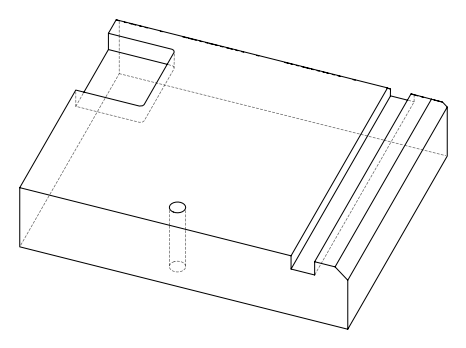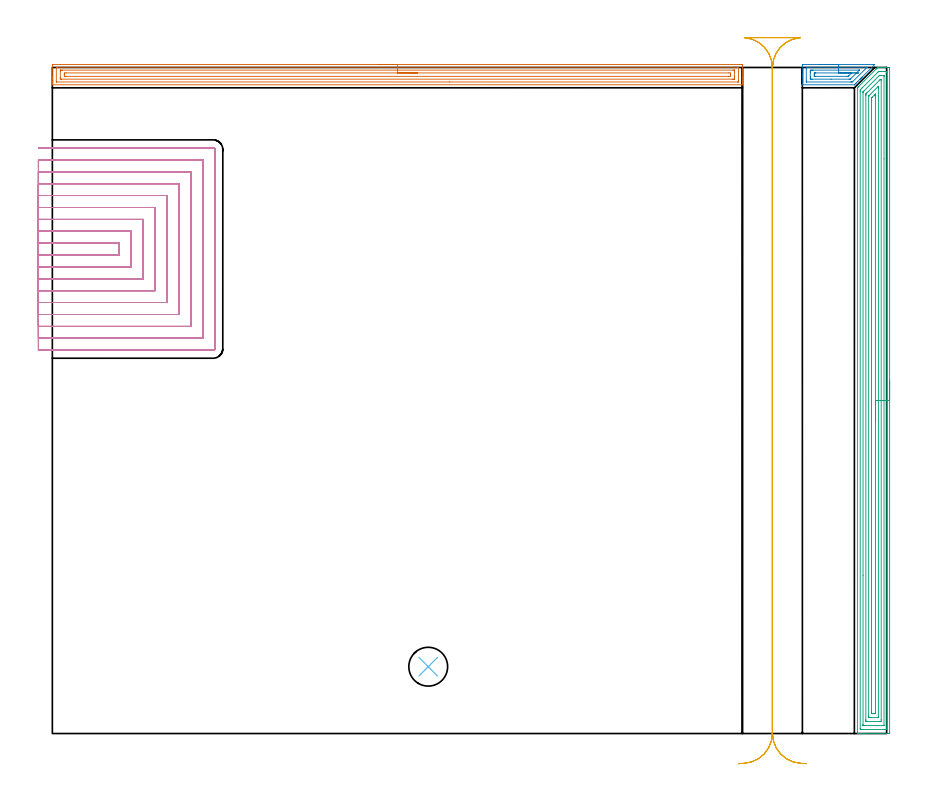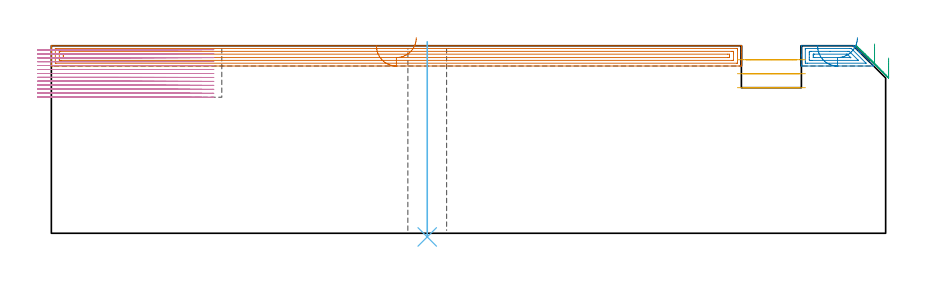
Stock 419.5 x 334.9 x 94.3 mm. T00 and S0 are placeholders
(PLAN: 6 operations, 3 tool changes, 100.7 min)
(1 AREA_MILL | FG_CHAMFER_SURFACE | UGT0205_001 | 11.33 min | 18347 mm3)
(2 AREA_MILL_1 | FG_CHAMFER_SURFACE_1 | UGT0205_001 | 1.24 min | 2471 mm3)
(3 AREA_MILL_2 | FG_CHAMFER_SURFACE_2 | UGT0205_001 | 16.23 min | 43323 mm3)
(4 MILL_SLOT | SLOT_PARTIAL_RECTANGULAR | NXT0201_009 | Follow Part, ap 2, ae 75% | 66.71 min | 243465 mm3)
(5 MILL_RECTANGULAR_SLOT | SLOT_RECTANGULAR | UGT0201_018 | Follow Part, ap 7.5, ae 75% | 4.8 min | 212218 mm3)
(6 INDEXABLE_INSERT_DRILL_THROUGH_HOLE_FROM_SOLID | STEP1HOLE | NXT0302_010 | 0.39 min | 28146 mm3)
(TOOL UGT0205_001 | Chamfer Mill 20 x 3 x 45 deg. | D20 FL50 Z2)
(TOOL NXT0201_009 | ENDMILL 8mm [2P460-0800-NA 1630] | D8 FL26 Z6)
(TOOL UGT0201_018 | End mill 30 mm | D30 FL50 Z4)
(TOOL NXT0302_010 | Index. Insert Drill 19.5mm [880-D1950L25-05] | D19.5 PA176 FL98 Z2)
(OP 1 AREA_MILL)
G17 G21 G94 G90
T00 M6
G54
G17 G0 G90 X163.5 Y336.4 S1061 M3
G43 Z104.3 H0
Z94.1
G94 G1 X163.538 Z93.228 F250.
X163.652 Z92.364
X163.841 Z91.512
X164.103 Z90.68
X164.437 Z89.874
X164.84 Z89.1
X165.308 Z88.364
X165.84 Z87.672
X166.429 Z87.029
X167.072 Z86.44
X167.764 Z85.908
X168.5 Z85.44
X169.274 Z85.037
X170.08 Z84.703
X170.912 Z84.441
X171.764 Z84.252
X172.628 Z84.138
X173.5 Z84.1
X345.752
X346.381 Y336.397 Z84.103
X346.993 Y336.392 Z84.106
X346.996 Y336.386 Z84.111
X347. Y335.771 Z84.727
Y329.512 Z90.983
Y328.069 Z92.428
Y327.723 Z92.772
Y327.033 Z93.467
Y326.686 Z93.814
X346.993 Y326.267 Z94.224
X346.99 Y326.202 Z94.288
X346.827 Y326.2 Z94.3
X0.172
X0.01 Y326.202 Z94.288
X0.007 Y326.267 Z94.224
X0. Y326.686 Z93.813
Y327.033 Z93.467
Y327.723 Z92.772
Y328.963 Z91.534
Y329.512 Z90.983
Y330.132 Z90.364
Y335.771 Z84.727
X0.002 Y336.047 Z84.45
X0.01 Y336.392 Z84.106
X0.354 Y336.399 Z84.099
X173.5 Y336.4 Z84.1
Y334.986 Z85.514
X344.703 Y334.985 Z85.515
X344.921 Y334.982 Z85.518
X344.978 Y334.979 Z85.521
X344.99 Y334.968 Z85.532
X344.996 Y334.934 Z85.566
X344.999 Y334.877 Z85.623
Y328.212 Z92.288
X344.993 Y327.723 Z92.777
X344.99 Y327.629 Z92.871
X344.812 Y327.619 Z92.881
X344.702 Y327.615 Z92.885
X199.78 Y327.614 Z92.886
X2.297 Y327.615 Z92.885
X2.079 Y327.618 Z92.882
X2.022 Y327.621 Z92.879
X2.01 Y327.632 Z92.868
X2.004 Y327.666 Z92.834
X2.001 Y327.723 Z92.777
X2. Y334.388 Z86.112
X2.006 Y334.877 Z85.623
X2.01 Y334.972 Z85.528
X2.188 Y334.981 Z85.519
X2.298 Y334.985 Z85.515
X173.5 Y334.986 Z85.514
Y333.572 Z86.928
X342.324 Y333.571 Z86.929
X342.807 Y333.569 Z86.931
X342.967 Y333.567 Z86.933
X342.986 Y333.565 Z86.935
X342.992 Y333.513 Z86.987
X342.997 Y333.41 Z87.09
X342.999 Y333.282 Z87.218
X343. Y333.088 Z87.412
Y330.213 Z90.287
X342.999 Y329.512 Z90.988
X342.998 Y329.32 Z91.18
X342.99 Y329.126 Z91.374
X342.979 Y329.035 Z91.465
X342.927 Y329.033 Z91.467
X342.807 Y329.03 Z91.47
X342.396 Y329.029 Z91.471
X341.914 Y329.028 Z91.472
X4.676 Y329.029 Z91.471
X4.193 Y329.031 Z91.469
X4.033 Y329.033 Z91.467
X4.014 Y329.035 Z91.465
X4.008 Y329.087 Z91.413
X4.003 Y329.19 Z91.31
X4.001 Y329.319 Z91.181
X4. Y329.512 Z90.988
X4.001 Y333.088 Z87.412
X4.002 Y333.28 Z87.22
X4.01 Y333.474 Z87.026
X4.021 Y333.565 Z86.935
X4.073 Y333.567 Z86.933
X4.193 Y333.57 Z86.93
X4.604 Y333.571 Z86.929
X5.086 Y333.572 Z86.928
X173.5
Y332.157 Z88.343
X340.163
X340.975 Y332.15 Z88.35
X341. Y331.32 Z89.18
Y331.3 Z89.2
X340.976 Y330.45 Z90.05
X340.127 Y330.443 Z90.057
X6.837
X6.025 Y330.45 Z90.05
X6. Y331.28 Z89.22
Y331.3 Z89.2
X6.024 Y332.15 Z88.35
X6.873 Y332.157 Z88.343
X173.5
X174.372 Z88.381
X175.236 Z88.495
X176.088 Z88.683
X176.92 Z88.946
X177.726 Z89.28
X178.5 Z89.682
X179.236 Z90.151
X179.928 Z90.682
X180.571 Z91.272
X181.16 Z91.915
X181.692 Z92.607
X182.16 Z93.343
X182.563 Z94.116
X182.897 Z94.922
X183.159 Z95.754
X183.348 Z96.606
X183.462 Z97.471
X183.5 Z98.343
G0 Z104.3
M5
M2
(OP 2 AREA_MILL_1)
G17 G21 G94 G90
T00 M6
G54
G17 G0 G90 X385.3 Y336.4 S1061 M3
G43 Z104.3 H0
Z94.1
G94 G1 X385.338 Z93.228 F250.
X385.452 Z92.364
X385.641 Z91.512
X385.903 Z90.68
X386.237 Z89.874
X386.64 Z89.1
X387.108 Z88.364
X387.64 Z87.672
X388.229 Z87.029
X388.872 Z86.44
X389.564 Z85.908
X390.3 Z85.44
X391.074 Z85.037
X391.88 Z84.703
X392.712 Z84.441
X393.563 Z84.252
X394.428 Z84.138
X395.3 Z84.1
X413.294 Y336.399 Z84.101
X413.354 Y336.398 Z84.102
X413.492 Y336.392 Z84.106
X407.21 Y330.108 Z90.388
X407.099 Y329.999 Z90.5
X407.018 Y329.917 Z90.582
X406.912 Y329.81 Z90.686
X406.805 Y329.704 Z90.795
X406.716 Y329.616 Z90.883
X406.614 Y329.512 Z90.984
X406.51 Y329.409 Z91.09
X406.415 Y329.315 Z91.184
X406.315 Y329.214 Z91.282
X406.215 Y329.114 Z91.385
X406.114 Y329.014 Z91.486
X406.017 Y328.916 Z91.58
X405.92 Y328.819 Z91.68
X405.035 Y327.934 Z92.565
X404.15 Y327.049 Z93.45
X403.931 Y326.831 Z93.669
X403.707 Y326.606 Z93.891
X403.366 Y326.266 Z94.233
X403.311 Y326.212 Z94.286
X403.295 Y326.206 Z94.292
X403.265 Y326.2 Z94.3
X377.158
X377.11 Y326.205 Z94.29
X377.106 Y326.221 Z94.273
X377.1 Y326.365 Z94.133
Y330.523 Z89.975
Y331.297 Z89.197
Y335.771 Z84.725
X377.102 Y336.275 Z84.221
X377.106 Y336.391 Z84.105
X377.601 Y336.4 Z84.1
X395.3
Y334.986 Z85.514
X409.352 Y334.985 Z85.515
X409.459 Y334.983 Z85.517
X409.566 Y334.979 Z85.521
X409.614 Y334.975 Z85.525
X409.558 Y334.912 Z85.588
X409.526 Y334.877 Z85.623
X402.374 Y327.723 Z92.777
X402.27 Y327.632 Z92.868
X401.927 Y327.621 Z92.879
X401.711 Y327.616 Z92.884
X401.602 Y327.615 Z92.885
X379.263
X379.191 Y327.616 Z92.884
X379.134 Y327.62 Z92.88
X379.109 Y327.623 Z92.877
X379.108 Y327.633 Z92.867
X379.104 Y327.723 Z92.777
X379.1 Y327.996 Z92.504
Y334.256 Z86.244
X379.104 Y334.877 Z85.623
X379.107 Y334.944 Z85.556
X379.109 Y334.973 Z85.527
X379.156 Y334.979 Z85.521
X379.265 Y334.983 Z85.517
X379.371 Y334.985 Z85.515
X380.148 Y334.986 Z85.514
X395.3
Y333.572 Z86.928
X405.59 Y333.571 Z86.929
X405.645 Y333.57 Z86.93
X405.73 Y333.566 Z86.934
X405.753 Y333.564 Z86.936
X405.741 Y333.549 Z86.951
X405.709 Y333.512 Z86.988
X405.605 Y333.406 Z87.094
X401.495 Y329.295 Z91.205
X401.265 Y329.073 Z91.427
X401.231 Y329.042 Z91.458
X401.188 Y329.035 Z91.465
X401.084 Y329.032 Z91.468
X400.61 Y329.029 Z91.471
X391.557 Y329.028 Z91.472
X382.025 Y329.029 Z91.471
X381.616 Y329.031 Z91.469
X381.141 Y329.036 Z91.464
X381.104 Y329.512 Z90.988
X381.101 Y329.551 Z90.949
X381.1 Y330.406 Z90.094
Y332.194 Z88.306
X381.101 Y333.088 Z87.412
X381.102 Y333.127 Z87.373
X381.141 Y333.565 Z86.936
X381.55 Y333.568 Z86.932
X382.025 Y333.571 Z86.929
X382.432
X395.3 Y333.572 Z86.928
Y332.157 Z88.343
X401.531
X401.85 Y332.155 Z88.345
X401.889 Y332.154 Z88.346
X401.894 Y332.151 Z88.349
X401.895 Y332.149 Z88.351
X401.875 Y332.125 Z88.375
X401.853 Y332.103 Z88.397
X400.384 Y330.634 Z89.866
X400.288 Y330.54 Z89.96
X400.227 Y330.483 Z90.017
X400.194 Y330.454 Z90.046
X400.148 Y330.45 Z90.05
X399.725 Y330.443 Z90.057
X399.688
X383.759
X383.361 Y330.445 Z90.055
X383.162 Y330.448 Z90.052
X383.12 Y330.449 Z90.051
X383.11 Y330.478 Z90.022
X383.108 Y330.541 Z89.959
X383.101 Y331.108 Z89.392
X383.1 Y331.3 Z89.2
X383.103 Y331.999 Z88.501
X383.11 Y332.102 Z88.398
X383.115 Y332.151 Z88.349
X383.16 Y332.152 Z88.348
X383.371 Y332.155 Z88.345
X383.795 Y332.157 Z88.343
X383.832
X395.3
X396.172 Z88.381
X397.036 Z88.495
X397.888 Z88.683
X398.72 Z88.946
X399.526 Z89.28
X400.3 Z89.682
X401.036 Z90.151
X401.728 Z90.682
X402.371 Z91.272
X402.96 Z91.915
X403.491 Z92.607
X403.96 Z93.343
X404.363 Z94.117
X404.697 Z94.923
X404.959 Z95.755
X405.148 Z96.606
X405.262 Z97.471
X405.3 Z98.343
G0 Z104.3
M5
M2
(OP 3 AREA_MILL_2)
G17 G21 G94 G90
T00 M6
G54
G17 G0 G90 X421. Y177.45 S1061 M3
G43 Z104.3 H0
Z88.1
G94 G1 Y177.412 Z87.228 F250.
Y177.298 Z86.364
Y177.109 Z85.512
Y176.847 Z84.68
Y176.513 Z83.874
Y176.11 Z83.1
Y175.642 Z82.364
Y175.11 Z81.672
Y174.521 Z81.029
Y173.878 Z80.44
Y173.186 Z79.908
Y172.45 Z79.44
Y171.676 Z79.037
Y170.87 Z78.703
Y170.038 Z78.441
Y169.187 Z78.252
Y168.322 Z78.138
Y167.45 Z78.1
Y0.602
X420.996 Y0.257 Z78.102
X420.992 Y0.01 Z78.106
X420.74 Y0. Z78.357
X408.614 Z90.481
X408.014 Z91.08
X407.437 Z91.66
X407.125 Z91.971
X406.548 Z92.548
X406.237 Z92.858
X405.184 Z93.915
X404.835 Y0.007 Z94.256
X404.803 Y0.01 Z94.288
X404.8 Y0.156 Z94.3
Y324.483
X404.803 Y324.695 Z94.289
X404.881 Y324.783 Z94.216
X405.036 Y324.936 Z94.063
X405.118 Y325.019 Z93.981
X405.349 Y325.25 Z93.748
X405.474 Y325.375 Z93.623
X414.233 Y334.134 Z84.864
X414.623 Y334.523 Z84.477
X414.732 Y334.632 Z84.368
X414.992 Y334.892 Z84.106
X415.002 Y334.9 Z84.096
X415.121 Z83.978
X415.209 Z83.891
X416.276 Z82.823
X416.898 Z82.198
X418.097 Z81.
X418.675 Z80.42
X419.274 Z79.821
X419.563 Z79.532
X420.163 Z78.933
X420.451 Y334.898 Z78.645
X420.991 Y334.892 Z78.105
X420.994 Y334.842 Z78.103
X420.999 Y334.298 Z78.101
X421. Y333.747 Z78.1
Y167.45
X419.586 Z79.514
Y3.279
X419.585 Y2.387 Z79.515
X419.584 Y2.365 Z79.516
X419.563 Y2.01 Z79.537
X419.057 Y2.002 Z80.043
X418.675 Y2.001 Z80.425
X418.171 Y2. Z80.929
X407.125 Y2.001 Z91.975
X406.619 Y2.003 Z92.481
X406.237 Y2.01 Z92.863
X406.216 Y2.387 Z92.884
X406.215 Y2.409 Z92.885
X406.214 Y322.722 Z92.886
X406.218 Y323.591 Z92.882
X406.22 Y323.608 Z92.88
X406.237 Y323.675 Z92.863
X407.079 Y324.53 Z92.021
X415.121 Y332.571 Z83.979
X415.401 Y332.842 Z83.699
X415.443 Y332.882 Z83.657
X415.499 Y332.89 Z83.601
X415.627 Y332.897 Z83.473
X416.009 Y332.899 Z83.091
X416.513 Y332.9 Z82.587
X418.29 Z80.81
X418.675 Y332.899 Z80.425
X419.181 Y332.897 Z79.919
X419.563 Y332.89 Z79.537
X419.584 Y332.513 Z79.516
X419.585 Y332.491 Z79.515
X419.586 Y167.45 Z79.514
X418.172 Z80.928
X418.171 Y4.171 Z80.929
X418.17 Y4.075 Z80.93
X418.168 Y4.027 Z80.932
X418.166 Y4.012 Z80.934
X418.127 Y4.008 Z80.973
X417.956 Y4.001 Z81.144
X408.014 Y4. Z91.086
X407.843 Y4.002 Z91.257
X407.73 Y4.005 Z91.37
X407.644 Y4.01 Z91.456
X407.635 Y4.044 Z91.465
X407.633 Y4.171 Z91.467
X407.629 Y4.557 Z91.471
X407.628 Y79.597 Z91.472
X407.629 Y322.193 Z91.471
X407.632 Y322.446 Z91.468
X407.635 Y322.571 Z91.465
X407.64 Y322.629 Z91.46
X407.702 Y322.699 Z91.398
X407.857 Y322.857 Z91.243
X408.014 Y323.015 Z91.086
X415.424 Y330.424 Z83.676
X415.731 Y330.729 Z83.369
X415.875 Y330.864 Z83.225
X415.926 Y330.89 Z83.174
X416.009 Y330.892 Z83.091
X416.728 Y330.9 Z82.372
X416.898 Z82.202
X417.957 Y330.898 Z81.143
X418.07 Y330.895 Z81.03
X418.156 Y330.89 Z80.944
X418.165 Y330.856 Z80.935
X418.167 Y330.729 Z80.933
X418.171 Y330.343 Z80.929
X418.172 Y288.95 Z80.928
Y167.45
X416.757 Z82.343
X416.756 Y6.848 Z82.344
X416.751 Y6.103 Z82.349
X416.742 Y6.01 Z82.358
X416.643 Y6.006 Z82.457
X416.432 Y6.002 Z82.668
X416.009 Y6. Z83.091
X409.747 Z89.353
X409.352 Y6.002 Z89.748
X409.155 Y6.006 Z89.945
X409.061 Y6.01 Z90.039
X409.05 Y6.071 Z90.05
X409.044 Y6.706 Z90.056
X409.043 Y6.848 Z90.057
Y320.914
X409.044 Y321.29 Z90.056
X409.047 Y321.477 Z90.053
X409.05 Y321.568 Z90.05
X409.084 Y321.624 Z90.016
X409.258 Y321.806 Z89.842
X409.524 Y322.075 Z89.576
X409.791 Y322.342 Z89.309
X416.009 Y328.56 Z83.091
X416.203 Y328.75 Z82.897
X416.29 Y328.831 Z82.81
X416.357 Y328.89 Z82.743
X416.456 Y328.893 Z82.644
X416.657 Y328.892 Z82.443
X416.75 Y328.889 Z82.35
X416.752 Y328.786 Z82.348
X416.757 Y328.193 Z82.343
Y167.45
X415.343 Z83.757
Y8.41
X415.34 Y8.186 Z83.76
X415.336 Y8.039 Z83.764
X415.332 Y8.009 Z83.768
X415.317 Y8.006 Z83.783
X415.278 Y8.003 Z83.822
X415.121 Y8.001 Z83.979
X414.862 Y8. Z84.238
X411.567 Z87.533
X411.308 Y8.001 Z87.792
X410.679 Y8.007 Z88.421
X410.476 Y8.01 Z88.624
X410.464 Y8.41 Z88.636
X410.459 Y8.633 Z88.641
X410.457 Y8.855 Z88.643
X410.458 Y320.244 Z88.642
X410.461 Y320.468 Z88.639
X410.464 Y320.529 Z88.636
X410.478 Y320.568 Z88.622
X410.53 Y320.625 Z88.57
X410.679 Y320.78 Z88.421
X410.745 Y320.847 Z88.355
X415.197 Y325.299 Z83.903
X415.275 Y325.375 Z83.825
X415.304 Y325.398 Z83.796
X415.336 Y325.419 Z83.764
X415.339 Y325.375 Z83.761
X415.342 Y325.24 Z83.758
X415.343 Y325.152 Z83.757
Y324.483
Y167.45
X413.929 Z85.171
X413.928 Y10.417 Z85.172
X413.926 Y10.123 Z85.174
X413.924 Y10.051 Z85.176
X413.922 Y10.021 Z85.178
X413.897 Y10.01 Z85.204
X413.756 Y10.004 Z85.344
X413.344 Y10.001 Z85.756
X412.871 Y10. Z86.229
X412.456 Y10.001 Z86.644
X411.979 Y10.003 Z87.121
X411.89 Y10.01 Z87.21
X411.878 Y10.016 Z87.222
X411.876 Y10.044 Z87.224
X411.873 Y10.11 Z87.227
X411.872 Y10.417 Z87.228
X411.871 Y11.004 Z87.229
Y318.825
X411.872 Y319.13 Z87.228
X411.876 Y319.423 Z87.224
X411.878 Y319.495 Z87.222
X411.883 Y319.524 Z87.217
X411.901 Y319.545 Z87.199
X411.97 Y319.618 Z87.13
X412.369 Y320.022 Z86.731
X413.262 Y320.914 Z85.838
X413.344 Y320.997 Z85.756
X413.751 Y321.398 Z85.349
X413.825 Y321.467 Z85.275
X413.922 Y321.553 Z85.178
X413.925 Y321.424 Z85.175
X413.928 Y321.22 Z85.172
X413.929 Y320.914 Z85.171
Y320.327
Y167.45
Y166.578 Z85.209
Y165.714 Z85.323
Y164.862 Z85.512
Y164.03 Z85.774
Y163.224 Z86.108
Y162.45 Z86.511
Y161.714 Z86.98
Y161.022 Z87.511
Y160.379 Z88.1
Y159.79 Z88.743
Y159.259 Z89.435
Y158.79 Z90.171
Y158.387 Z90.945
Y158.053 Z91.751
Y157.791 Z92.583
Y157.602 Z93.435
Y157.488 Z94.3
Y157.45 Z95.171
G0 Z104.3
M5
M2
(OP 4 MILL_SLOT)
G17 G21 G94 G90
T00 M6
G54
G17 G0 G90 X-7. Y240.7 S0 M3
G43 Z104.3 H1
Z92.308
G94 G1 X-4. F250.
X33.7 F500.
Y246.5
X-4.
X-7. F250.
Y234.7
X-4.
X39.7 F500.
Y252.5
X-4.
X-7. F250.
Y228.7
X-4.
X45.7 F500.
Y258.5
X-4.
X-7. F250.
Y222.7
X-4.
X51.7 F500.
Y264.5
X-4.
X-7. F250.
Y216.7
X-4.
X57.7 F500.
Y270.5
X-4.
X-7. F250.
Y210.7
X-4.
X63.7 F500.
Y276.5
X-4.
X-7. F250.
Y204.7
X-4.
X69.7 F500.
Y282.5
X-4.
X-7. F250.
Y198.7
X-4.
X75.7 F500.
Y288.5
X-4.
X-7. F250.
Y192.7
X-4.
X80.9 F500.
G3 X81.7 Y193.5 R0.8
G1 Y293.7
G3 X80.9 Y294.5 R0.8
G1 X-4.
X-7. F250.
G0 Y240.7 Z90.315
G1 X-4.
X33.7 F500.
Y246.5
X-4.
X-7. F250.
Y234.7
X-4.
X39.7 F500.
Y252.5
X-4.
X-7. F250.
Y228.7
X-4.
X45.7 F500.
Y258.5
X-4.
X-7. F250.
Y222.7
X-4.
X51.7 F500.
Y264.5
X-4.
X-7. F250.
Y216.7
X-4.
X57.7 F500.
Y270.5
X-4.
X-7. F250.
Y210.7
X-4.
X63.7 F500.
Y276.5
X-4.
X-7. F250.
Y204.7
X-4.
X69.7 F500.
Y282.5
X-4.
X-7. F250.
Y198.7
X-4.
X75.7 F500.
Y288.5
X-4.
X-7. F250.
Y192.7
X-4.
X80.9 F500.
G3 X81.7 Y193.5 R0.8
G1 Y293.7
G3 X80.9 Y294.5 R0.8
G1 X-4.
X-7. F250.
G0 Y240.7 Z88.323
G1 X-4.
X33.7 F500.
Y246.5
X-4.
X-7. F250.
Y234.7
X-4.
X39.7 F500.
Y252.5
X-4.
X-7. F250.
Y228.7
X-4.
X45.7 F500.
Y258.5
X-4.
X-7. F250.
Y222.7
X-4.
X51.7 F500.
Y264.5
X-4.
X-7. F250.
Y216.7
X-4.
X57.7 F500.
Y270.5
X-4.
X-7. F250.
Y210.7
X-4.
X63.7 F500.
Y276.5
X-4.
X-7. F250.
Y204.7
X-4.
X69.7 F500.
Y282.5
X-4.
X-7. F250.
Y198.7
X-4.
X75.7 F500.
Y288.5
X-4.
X-7. F250.
Y192.7
X-4.
X80.9 F500.
G3 X81.7 Y193.5 R0.8
G1 Y293.7
G3 X80.9 Y294.5 R0.8
G1 X-4.
X-7. F250.
G0 Y240.7 Z86.331
G1 X-4.
X33.7 F500.
Y246.5
X-4.
X-7. F250.
Y234.7
X-4.
X39.7 F500.
Y252.5
X-4.
X-7. F250.
Y228.7
X-4.
X45.7 F500.
Y258.5
X-4.
X-7. F250.
Y222.7
X-4.
X51.7 F500.
Y264.5
X-4.
X-7. F250.
Y216.7
X-4.
X57.7 F500.
Y270.5
X-4.
X-7. F250.
Y210.7
X-4.
X63.7 F500.
Y276.5
X-4.
X-7. F250.
Y204.7
X-4.
X69.7 F500.
Y282.5
X-4.
X-7. F250.
Y198.7
X-4.
X75.7 F500.
Y288.5
X-4.
X-7. F250.
Y192.7
X-4.
X80.9 F500.
G3 X81.7 Y193.5 R0.8
G1 Y293.7
G3 X80.9 Y294.5 R0.8
G1 X-4.
X-7. F250.
G0 Y240.7 Z84.338
G1 X-4.
X33.7 F500.
Y246.5
X-4.
X-7. F250.
Y234.7
X-4.
X39.7 F500.
Y252.5
X-4.
X-7. F250.
Y228.7
X-4.
X45.7 F500.
Y258.5
X-4.
X-7. F250.
Y222.7
X-4.
X51.7 F500.
Y264.5
X-4.
X-7. F250.
Y216.7
X-4.
X57.7 F500.
Y270.5
X-4.
X-7. F250.
Y210.7
X-4.
X63.7 F500.
Y276.5
X-4.
X-7. F250.
Y204.7
X-4.
X69.7 F500.
Y282.5
X-4.
X-7. F250.
Y198.7
X-4.
X75.7 F500.
Y288.5
X-4.
X-7. F250.
Y192.7
X-4.
X80.9 F500.
G3 X81.7 Y193.5 R0.8
G1 Y293.7
G3 X80.9 Y294.5 R0.8
G1 X-4.
X-7. F250.
G0 Y240.7 Z82.346
G1 X-4.
X33.7 F500.
Y246.5
X-4.
X-7. F250.
Y234.7
X-4.
X39.7 F500.
Y252.5
X-4.
X-7. F250.
Y228.7
X-4.
X45.7 F500.
Y258.5
X-4.
X-7. F250.
Y222.7
X-4.
X51.7 F500.
Y264.5
X-4.
X-7. F250.
Y216.7
X-4.
X57.7 F500.
Y270.5
X-4.
X-7. F250.
Y210.7
X-4.
X63.7 F500.
Y276.5
X-4.
X-7. F250.
Y204.7
X-4.
X69.7 F500.
Y282.5
X-4.
X-7. F250.
Y198.7
X-4.
X75.7 F500.
Y288.5
X-4.
X-7. F250.
Y192.7
X-4.
X80.9 F500.
G3 X81.7 Y193.5 R0.8
G1 Y293.7
G3 X80.9 Y294.5 R0.8
G1 X-4.
X-7. F250.
G0 Y240.7 Z80.354
G1 X-4.
X33.7 F500.
Y246.5
X-4.
X-7. F250.
Y234.7
X-4.
X39.7 F500.
Y252.5
X-4.
X-7. F250.
Y228.7
X-4.
X45.7 F500.
Y258.5
X-4.
X-7. F250.
Y222.7
X-4.
X51.7 F500.
Y264.5
X-4.
X-7. F250.
Y216.7
X-4.
X57.7 F500.
Y270.5
X-4.
X-7. F250.
Y210.7
X-4.
X63.7 F500.
Y276.5
X-4.
X-7. F250.
Y204.7
X-4.
X69.7 F500.
Y282.5
X-4.
X-7. F250.
Y198.7
X-4.
X75.7 F500.
Y288.5
X-4.
X-7. F250.
Y192.7
X-4.
X80.9 F500.
G3 X81.7 Y193.5 R0.8
G1 Y293.7
G3 X80.9 Y294.5 R0.8
G1 X-4.
X-7. F250.
G0 Y240.7 Z78.362
G1 X-4.
X33.7 F500.
Y246.5
X-4.
X-7. F250.
Y234.7
X-4.
X39.7 F500.
Y252.5
X-4.
X-7. F250.
Y228.7
X-4.
X45.7 F500.
Y258.5
X-4.
X-7. F250.
Y222.7
X-4.
X51.7 F500.
Y264.5
X-4.
X-7. F250.
Y216.7
X-4.
X57.7 F500.
Y270.5
X-4.
X-7. F250.
Y210.7
X-4.
X63.7 F500.
Y276.5
X-4.
X-7. F250.
Y204.7
X-4.
X69.7 F500.
Y282.5
X-4.
X-7. F250.
Y198.7
X-4.
X75.7 F500.
Y288.5
X-4.
X-7. F250.
Y192.7
X-4.
X80.9 F500.
G3 X81.7 Y193.5 R0.8
G1 Y293.7
G3 X80.9 Y294.5 R0.8
G1 X-4.
X-7. F250.
G0 Y240.7 Z76.369
G1 X-4.
X33.7 F500.
Y246.5
X-4.
X-7. F250.
Y234.7
X-4.
X39.7 F500.
Y252.5
X-4.
X-7. F250.
Y228.7
X-4.
X45.7 F500.
Y258.5
X-4.
X-7. F250.
Y222.7
X-4.
X51.7 F500.
Y264.5
X-4.
X-7. F250.
Y216.7
X-4.
X57.7 F500.
Y270.5
X-4.
X-7. F250.
Y210.7
X-4.
X63.7 F500.
Y276.5
X-4.
X-7. F250.
Y204.7
X-4.
X69.7 F500.
Y282.5
X-4.
X-7. F250.
Y198.7
X-4.
X75.7 F500.
Y288.5
X-4.
X-7. F250.
Y192.7
X-4.
X80.9 F500.
G3 X81.7 Y193.5 R0.8
G1 Y293.7
G3 X80.9 Y294.5 R0.8
G1 X-4.
X-7. F250.
G0 Y240.7 Z74.377
G1 X-4.
X33.7 F500.
Y246.5
X-4.
X-7. F250.
Y234.7
X-4.
X39.7 F500.
Y252.5
X-4.
X-7. F250.
Y228.7
X-4.
X45.7 F500.
Y258.5
X-4.
X-7. F250.
Y222.7
X-4.
X51.7 F500.
Y264.5
X-4.
X-7. F250.
Y216.7
X-4.
X57.7 F500.
Y270.5
X-4.
X-7. F250.
Y210.7
X-4.
X63.7 F500.
Y276.5
X-4.
X-7. F250.
Y204.7
X-4.
X69.7 F500.
Y282.5
X-4.
X-7. F250.
Y198.7
X-4.
X75.7 F500.
Y288.5
X-4.
X-7. F250.
Y192.7
X-4.
X80.9 F500.
G3 X81.7 Y193.5 R0.8
G1 Y293.7
G3 X80.9 Y294.5 R0.8
G1 X-4.
X-7. F250.
G0 Y240.7 Z72.385
G1 X-4.
X33.7 F500.
Y246.5
X-4.
X-7. F250.
Y234.7
X-4.
X39.7 F500.
Y252.5
X-4.
X-7. F250.
Y228.7
X-4.
X45.7 F500.
Y258.5
X-4.
X-7. F250.
Y222.7
X-4.
X51.7 F500.
Y264.5
X-4.
X-7. F250.
Y216.7
X-4.
X57.7 F500.
Y270.5
X-4.
X-7. F250.
Y210.7
X-4.
X63.7 F500.
Y276.5
X-4.
X-7. F250.
Y204.7
X-4.
X69.7 F500.
Y282.5
X-4.
X-7. F250.
Y198.7
X-4.
X75.7 F500.
Y288.5
X-4.
X-7. F250.
Y192.7
X-4.
X80.9 F500.
G3 X81.7 Y193.5 R0.8
G1 Y293.7
G3 X80.9 Y294.5 R0.8
G1 X-4.
X-7. F250.
G0 Y240.7 Z70.392
G1 X-4.
X33.7 F500.
Y246.5
X-4.
X-7. F250.
Y234.7
X-4.
X39.7 F500.
Y252.5
X-4.
X-7. F250.
Y228.7
X-4.
X45.7 F500.
Y258.5
X-4.
X-7. F250.
Y222.7
X-4.
X51.7 F500.
Y264.5
X-4.
X-7. F250.
Y216.7
X-4.
X57.7 F500.
Y270.5
X-4.
X-7. F250.
Y210.7
X-4.
X63.7 F500.
Y276.5
X-4.
X-7. F250.
Y204.7
X-4.
X69.7 F500.
Y282.5
X-4.
X-7. F250.
Y198.7
X-4.
X75.7 F500.
Y288.5
X-4.
X-7. F250.
Y192.7
X-4.
X80.9 F500.
G3 X81.7 Y193.5 R0.8
G1 Y293.7
G3 X80.9 Y294.5 R0.8
G1 X-4.
X-7. F250.
G0 Y240.7 Z68.4
G1 X-4.
X33.7 F500.
Y246.5
X-4.
X-7. F250.
Y234.7
X-4.
X39.7 F500.
Y252.5
X-4.
X-7. F250.
Y228.7
X-4.
X45.7 F500.
Y258.5
X-4.
X-7. F250.
Y222.7
X-4.
X51.7 F500.
Y264.5
X-4.
X-7. F250.
Y216.7
X-4.
X57.7 F500.
Y270.5
X-4.
X-7. F250.
Y210.7
X-4.
X63.7 F500.
Y276.5
X-4.
X-7. F250.
Y204.7
X-4.
X69.7 F500.
Y282.5
X-4.
X-7. F250.
Y198.7
X-4.
X75.7 F500.
Y288.5
X-4.
X-7. F250.
Y192.7
X-4.
X80.9 F500.
G3 X81.7 Y193.5 R0.8
G1 Y293.7
G3 X80.9 Y294.5 R0.8
G1 X-4.
X-7. F250.
G0 Z104.3
M5
M2
(OP 5 MILL_RECTANGULAR_SLOT)
G17 G21 G94 G90
T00 M6
G54
G17 G0 G90 X379.146 Y-15.16 S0 M3
G43 Z104.3 H0
Z87.267
G94 G1 X376.152 Y-14.97 F250.
G2 X362.1 Y0. R15. F500.
G1 Y334.9
G2 X374.77 Y349.718 R15.
G1 X374.774 Y349.748
G3 X372.641 Y349.9 R15.
G1 X351.433
G3 X349.314 Y349.749 R15.
G1 X349.318 Y349.72
G2 X362. Y334.9 R15.
G1 Y0.
G2 X347.948 Y-14.97 R15.
G1 X344.954 Y-15.16 F250.
G0 X379.146 Z80.233
G1 X376.152 Y-14.97
G2 X362.1 Y0. R15. F500.
G1 Y334.9
G2 X376.152 Y349.87 R15.
G1 Y349.9
X347.948
Y349.87
G2 X362. Y334.9 R15.
G1 Y0.
G2 X347.948 Y-14.97 R15.
G1 X344.954 Y-15.16 F250.
G0 X379.146 Z73.2
G1 X376.152 Y-14.97
G2 X362.1 Y0. R15. F500.
G1 Y334.9
G2 X376.152 Y349.87 R15.
G1 Y349.9
X347.948
Y349.87
G2 X362. Y334.9 R15.
G1 Y0.
G2 X347.948 Y-14.97 R15.
G1 X344.954 Y-15.16 F250.
G0 Z104.3
M5
M2
(OP 6 INDEXABLE_INSERT_DRILL_THROUGH_HOLE_FROM_SOLID)
G17 G21 G94 G90
T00 M6
G54
G17 G0 G90 X189. Y33.6 S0 M3
G43 Z104.3 H1
G94 G81 G98 Z-1.84 F250. R96.3
G80
M5
M2
